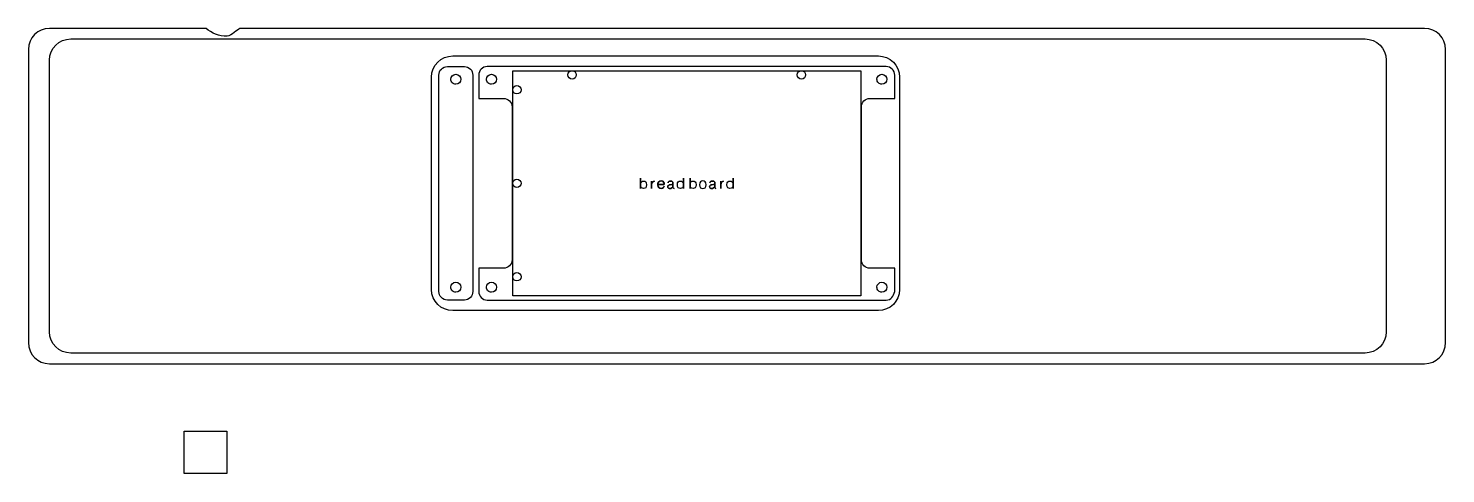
# Model space of a CAD drawing. Extents: x 76 to 410, y 125 to 230.
import ezdxf

# ---------------------------------------------------------------- set-up
doc = ezdxf.new("R2010")
doc.units = 0
doc.layers.add('Layer_1', color=7, linetype='CONTINUOUS')

msp = doc.modelspace()

# ---------------------------------------------------------------- linework, layer by layer
at = {"layer": 'Layer_1', "color": 7}
for p, q in [((117.695486, 229.811171), (80.794931, 229.811171)), ((404.794861, 229.811171), (125.615347, 229.811171)), ((75.794306, 224.810546), (75.794306, 155.807212)), ((409.795472, 155.807212), (409.795472, 224.810546)), ((174.540039, 220.808832), (178.540039, 220.808832)), ((174.540039, 220.808832), (174.540039, 220.808832)), ((175.794089, 223.308878), (276.110085, 223.308878)), ((175.794089, 223.308878), (175.794089, 223.308878)), ((277.949575, 220.807859), (183.949919, 220.807859)), ((170.794087, 168.308881), (170.794087, 218.308877)), ((172.54004, 167.808828), (172.54004, 218.808831)), ((176.540041, 218.992545), (176.540041, 218.992545)), ((180.540041, 218.808831), (180.540041, 167.808828)), ((181.947905, 218.805845), (181.947905, 213.311331)), ((184.952101, 218.992585), (184.952101, 218.992585)), ((276.952044, 218.992585), (276.952044, 218.992585)), ((279.951589, 213.311331), (279.951589, 218.805845)), ((281.110086, 218.308877), (281.110086, 168.308881)), ((181.947905, 213.311331), (187.782976, 213.311331)), ((189.78499, 211.309317), (189.78499, 175.308345)), ((272.114504, 175.308345), (272.114504, 211.309317)), ((274.116518, 213.311331), (279.951589, 213.311331)), ((220.048576, 194.541735), (220.048576, 192.089789)), ((220.048576, 192.089789), (220.048576, 194.541735)), ((222.678111, 192.089789), (222.678111, 193.827149)), ((222.678111, 193.827149), (222.678111, 192.089789)), ((230.187356, 194.538349), (230.187356, 192.089789)), ((230.187356, 192.089789), (230.187356, 194.538349)), ((231.736544, 194.541735), (231.736544, 192.089789)), ((231.736544, 192.089789), (231.736544, 194.541735)), ((238.983057, 192.089789), (238.983057, 193.827149)), ((238.983057, 193.827149), (238.983057, 192.089789)), ((241.862096, 194.538349), (241.862096, 192.089789)), ((241.862096, 192.089789), (241.862096, 194.538349)), ((224.124587, 193.017735), (225.638427, 193.017735)), ((225.638427, 193.017735), (224.124587, 193.017735)), ((227.708739, 192.309922), (227.708739, 193.424135)), ((227.708739, 193.424135), (227.708739, 192.309922)), ((237.564467, 192.309922), (237.564467, 193.424135)), ((237.564467, 193.424135), (237.564467, 192.309922)), ((187.782976, 173.306331), (181.947905, 173.306331)), ((181.947905, 173.306331), (181.947905, 167.811817)), ((279.951589, 173.306331), (274.116518, 173.306331)), ((279.951589, 167.811817), (279.951589, 173.306331)), ((176.540041, 169.992539), (176.540041, 169.992539)), ((184.952101, 169.992579), (184.952101, 169.992579)), ((276.952044, 169.992579), (276.952044, 169.992579)), ((178.540039, 165.808829), (174.540039, 165.808829)), ((183.949919, 165.809803), (277.949575, 165.809803)), ((276.110085, 163.308879), (175.794089, 163.308879)), ((80.794931, 150.806587), (404.794861, 150.806587)), ((112.552545, 134.903424), (122.552545, 134.903424)), ((112.552545, 124.903424), (112.552545, 134.903424)), ((122.552545, 134.903424), (122.552545, 124.903424)), ((122.552545, 124.903424), (112.552545, 124.903424))]:
    msp.add_line(p, q, dxfattribs=at)
at = {"layer": 'Layer_1', "color": 1}
for p, q in [((85.794302, 227.308878), (390.794296, 227.308878)), ((85.794302, 227.308878), (85.794302, 227.308878)), ((80.794301, 158.308884), (80.794301, 222.30888)), ((395.794286, 222.30888), (395.794286, 158.308884)), ((189.955333, 219.80562), (271.955333, 219.80562)), ((189.955333, 166.805613), (189.955333, 219.80562)), ((204.919187, 218.833869), (204.919187, 218.833869)), ((258.962719, 218.833869), (258.962719, 218.833869)), ((271.955333, 219.80562), (271.955333, 166.805613)), ((191.912691, 215.33387), (191.912691, 215.33387)), ((191.912691, 193.305607), (191.912691, 193.305607)), ((191.912691, 171.283864), (191.912691, 171.283864)), ((271.955333, 166.805613), (189.955333, 166.805613)), ((390.794296, 153.308883), (85.794302, 153.308883))]:
    msp.add_line(p, q, dxfattribs=at)
at = {"layer": 'Layer_1', "color": 7}
for points in [[(80.794931, 229.811171), (78.024931, 229.811171), (75.794306, 227.580546), (75.794306, 224.810546)], [(122.655415, 227.976726), (120.755009, 227.88013), (118.949351, 228.687232), (117.695486, 229.811171)], [(125.615347, 229.811171), (125.109311, 229.530264), (123.687092, 228.029166), (122.655415, 227.976726)], [(409.795472, 224.810546), (409.795472, 227.580546), (407.564872, 229.811171), (404.794861, 229.811171)], [(170.794087, 218.308877), (170.794087, 221.078879), (173.024089, 223.308878), (175.794089, 223.308878)], [(172.54004, 218.808831), (172.54004, 219.916832), (173.43204, 220.808832), (174.540039, 220.808832)], [(178.540039, 220.808832), (179.648041, 220.808832), (180.540041, 219.916832), (180.540041, 218.808831)], [(183.949919, 220.807859), (182.84192, 220.807859), (181.947905, 219.913843), (181.947905, 218.805845)], [(276.110085, 223.308878), (278.880085, 223.308878), (281.110086, 221.078879), (281.110086, 218.308877)], [(279.951589, 218.805845), (279.951589, 219.913843), (279.057574, 220.807859), (277.949575, 220.807859)], [(175.356328, 217.808835), (175.356329, 218.462581), (175.886295, 218.992546), (176.540041, 218.992545)], [(175.703029, 216.971823), (175.48104, 217.193812), (175.356328, 217.494894), (175.356328, 217.808835)], [(176.540041, 218.992545), (177.193786, 218.992544), (177.723751, 218.46258), (177.723752, 217.808835)], [(177.723752, 217.808835), (177.723753, 217.155089), (177.193788, 216.625122), (176.540041, 216.625121)], [(184.115089, 216.971863), (183.893099, 217.193852), (183.768387, 217.494935), (183.768388, 217.808875)], [(183.768388, 217.808875), (183.768388, 218.462621), (184.298355, 218.992586), (184.952101, 218.992585)], [(184.952101, 218.992585), (185.605846, 218.992585), (186.135811, 218.46262), (186.135812, 217.808875)], [(186.135812, 217.808875), (186.135812, 217.155129), (185.605847, 216.625162), (184.952101, 216.625162)], [(276.115032, 216.971863), (275.893042, 217.193852), (275.76833, 217.494935), (275.768331, 217.808875)], [(275.768331, 217.808875), (275.768331, 218.462621), (276.298298, 218.992586), (276.952044, 218.992585)], [(276.952044, 218.992585), (277.605789, 218.992585), (278.135754, 218.46262), (278.135755, 217.808875)], [(278.135755, 217.808875), (278.135755, 217.155129), (277.60579, 216.625162), (276.952044, 216.625162)], [(176.540041, 216.625121), (176.226101, 216.625121), (175.925019, 216.749833), (175.703029, 216.971823)], [(184.952101, 216.625162), (184.638161, 216.625161), (184.337078, 216.749873), (184.115089, 216.971863)], [(276.952044, 216.625162), (276.638104, 216.625161), (276.337021, 216.749873), (276.115032, 216.971863)], [(187.782976, 213.311331), (188.890981, 213.311331), (189.78499, 212.417316), (189.78499, 211.309317)], [(272.114504, 211.309317), (272.114504, 212.417316), (273.008513, 213.311331), (274.116518, 213.311331)], [(220.048576, 192.963549), (220.048576, 193.644269), (220.370309, 193.837309), (220.766549, 193.837309)], [(220.048576, 192.963549), (220.048576, 193.644269), (220.370309, 193.837309), (220.766549, 193.837309)], [(220.766549, 193.837309), (221.162789, 193.837309), (221.484522, 193.644269), (221.484522, 192.963549)], [(220.766549, 193.837309), (221.162789, 193.837309), (221.484522, 193.644269), (221.484522, 192.963549)], [(222.678111, 192.977095), (222.667951, 193.366562), (223.026937, 193.830535), (223.341897, 193.827149)], [(223.341897, 193.827149), (223.026937, 193.830535), (222.667951, 193.366562), (222.678111, 192.977095)], [(224.950934, 193.874562), (224.415841, 193.874562), (224.121201, 193.508802), (224.121201, 192.950002)], [(224.121201, 192.950002), (224.121201, 193.508802), (224.415841, 193.874562), (224.950934, 193.874562)], [(225.638427, 193.017735), (225.638427, 193.393655), (225.489414, 193.874562), (224.950934, 193.874562)], [(224.950934, 193.874562), (225.489414, 193.874562), (225.638427, 193.393655), (225.638427, 193.017735)], [(227.180419, 193.837309), (226.723219, 193.837309), (226.553886, 193.630722), (226.553886, 193.417362)], [(226.553886, 193.417362), (226.553886, 193.630722), (226.723219, 193.837309), (227.180419, 193.837309)], [(227.708739, 193.424135), (227.708739, 193.566375), (227.637619, 193.837309), (227.180419, 193.837309)], [(227.180419, 193.837309), (227.637619, 193.837309), (227.708739, 193.566375), (227.708739, 193.424135)], [(228.751409, 192.963549), (228.751409, 193.640882), (229.073142, 193.837309), (229.465996, 193.837309)], [(228.751409, 192.963549), (228.751409, 193.640882), (229.073142, 193.837309), (229.465996, 193.837309)], [(229.465996, 193.837309), (229.858849, 193.837309), (230.183969, 193.640882), (230.183969, 192.963549)], [(229.465996, 193.837309), (229.858849, 193.837309), (230.183969, 193.640882), (230.183969, 192.963549)], [(231.736544, 192.963549), (231.736544, 193.644269), (232.058277, 193.837309), (232.454517, 193.837309)], [(231.736544, 192.963549), (231.736544, 193.644269), (232.058277, 193.837309), (232.454517, 193.837309)], [(232.454517, 193.837309), (232.850757, 193.837309), (233.172491, 193.644269), (233.172491, 192.963549)], [(232.454517, 193.837309), (232.850757, 193.837309), (233.172491, 193.644269), (233.172491, 192.963549)], [(234.758932, 193.861015), (234.338986, 193.861015), (233.990159, 193.661202), (233.990159, 192.977095)], [(234.758932, 193.861015), (234.338986, 193.861015), (233.990159, 193.661202), (233.990159, 192.977095)], [(235.527706, 192.977095), (235.527706, 193.661202), (235.182266, 193.861015), (234.758932, 193.861015)], [(235.527706, 192.977095), (235.527706, 193.661202), (235.182266, 193.861015), (234.758932, 193.861015)], [(237.036147, 193.837309), (236.578949, 193.837309), (236.409613, 193.630722), (236.409613, 193.417362)], [(236.409613, 193.417362), (236.409613, 193.630722), (236.578949, 193.837309), (237.036147, 193.837309)], [(237.564467, 193.424135), (237.564467, 193.566375), (237.493347, 193.837309), (237.036147, 193.837309)], [(237.036147, 193.837309), (237.493347, 193.837309), (237.564467, 193.566375), (237.564467, 193.424135)], [(238.983057, 192.977095), (238.972897, 193.366562), (239.331886, 193.830535), (239.646843, 193.827149)], [(239.646843, 193.827149), (239.331886, 193.830535), (238.972897, 193.366562), (238.983057, 192.977095)], [(240.426149, 192.963549), (240.426149, 193.640882), (240.747882, 193.837309), (241.140736, 193.837309)], [(240.426149, 192.963549), (240.426149, 193.640882), (240.747882, 193.837309), (241.140736, 193.837309)], [(241.140736, 193.837309), (241.533589, 193.837309), (241.858709, 193.640882), (241.858709, 192.963549)], [(241.140736, 193.837309), (241.533589, 193.837309), (241.858709, 193.640882), (241.858709, 192.963549)], [(220.766549, 192.089789), (220.370309, 192.089789), (220.048576, 192.286215), (220.048576, 192.963549)], [(220.766549, 192.089789), (220.370309, 192.089789), (220.048576, 192.286215), (220.048576, 192.963549)], [(221.484522, 192.963549), (221.484522, 192.286215), (221.162789, 192.089789), (220.766549, 192.089789)], [(221.484522, 192.963549), (221.484522, 192.286215), (221.162789, 192.089789), (220.766549, 192.089789)], [(224.121201, 192.950002), (224.121201, 192.387815), (224.500507, 192.089789), (224.950934, 192.103335)], [(224.950934, 192.103335), (224.500507, 192.089789), (224.121201, 192.387815), (224.121201, 192.950002)], [(224.950934, 192.103335), (225.404747, 192.116882), (225.601174, 192.469095), (225.624881, 192.594402)], [(225.624881, 192.594402), (225.601174, 192.469095), (225.404747, 192.116882), (224.950934, 192.103335)], [(226.475992, 192.479255), (226.475992, 192.794215), (226.665646, 192.926295), (227.024632, 192.960162)], [(227.024632, 192.960162), (226.665646, 192.926295), (226.475992, 192.794215), (226.475992, 192.479255)], [(226.980606, 192.069469), (226.699512, 192.079629), (226.475992, 192.167682), (226.475992, 192.479255)], [(226.475992, 192.479255), (226.475992, 192.167682), (226.699512, 192.079629), (226.980606, 192.069469)], [(227.708739, 192.533442), (227.607139, 192.387815), (227.258312, 192.059309), (226.980606, 192.069469)], [(226.980606, 192.069469), (227.258312, 192.059309), (227.607139, 192.387815), (227.708739, 192.533442)], [(227.024632, 192.960162), (227.380232, 192.994029), (227.539406, 193.048215), (227.708739, 193.095629)], [(227.708739, 193.095629), (227.539406, 193.048215), (227.380232, 192.994029), (227.024632, 192.960162)], [(227.949192, 192.089789), (227.949192, 192.089789), (227.708739, 192.106722), (227.708739, 192.309922)], [(227.708739, 192.309922), (227.708739, 192.106722), (227.949192, 192.089789), (227.949192, 192.089789)], [(229.465996, 192.089789), (229.073142, 192.089789), (228.751409, 192.286215), (228.751409, 192.963549)], [(229.465996, 192.089789), (229.073142, 192.089789), (228.751409, 192.286215), (228.751409, 192.963549)], [(230.183969, 192.963549), (230.183969, 192.286215), (229.858849, 192.089789), (229.465996, 192.089789)], [(230.183969, 192.963549), (230.183969, 192.286215), (229.858849, 192.089789), (229.465996, 192.089789)], [(232.454517, 192.089789), (232.058277, 192.089789), (231.736544, 192.286215), (231.736544, 192.963549)], [(232.454517, 192.089789), (232.058277, 192.089789), (231.736544, 192.286215), (231.736544, 192.963549)], [(233.172491, 192.963549), (233.172491, 192.286215), (232.850757, 192.089789), (232.454517, 192.089789)], [(233.172491, 192.963549), (233.172491, 192.286215), (232.850757, 192.089789), (232.454517, 192.089789)], [(233.990159, 192.977095), (233.990159, 192.289602), (234.338986, 192.089789), (234.758932, 192.089789)], [(233.990159, 192.977095), (233.990159, 192.289602), (234.338986, 192.089789), (234.758932, 192.089789)], [(234.758932, 192.089789), (235.182266, 192.089789), (235.527706, 192.289602), (235.527706, 192.977095)], [(234.758932, 192.089789), (235.182266, 192.089789), (235.527706, 192.289602), (235.527706, 192.977095)], [(236.33172, 192.479255), (236.33172, 192.794215), (236.521376, 192.926295), (236.88036, 192.960162)], [(236.88036, 192.960162), (236.521376, 192.926295), (236.33172, 192.794215), (236.33172, 192.479255)], [(236.836333, 192.069469), (236.555243, 192.079629), (236.33172, 192.167682), (236.33172, 192.479255)], [(236.33172, 192.479255), (236.33172, 192.167682), (236.555243, 192.079629), (236.836333, 192.069469)], [(237.564467, 192.533442), (237.462867, 192.387815), (237.11404, 192.059309), (236.836333, 192.069469)], [(236.836333, 192.069469), (237.11404, 192.059309), (237.462867, 192.387815), (237.564467, 192.533442)], [(236.88036, 192.960162), (237.23596, 192.994029), (237.395133, 193.048215), (237.564467, 193.095629)], [(237.564467, 193.095629), (237.395133, 193.048215), (237.23596, 192.994029), (236.88036, 192.960162)], [(237.80492, 192.089789), (237.80492, 192.089789), (237.564467, 192.106722), (237.564467, 192.309922)], [(237.564467, 192.309922), (237.564467, 192.106722), (237.80492, 192.089789), (237.80492, 192.089789)], [(241.140736, 192.089789), (240.747882, 192.089789), (240.426149, 192.286215), (240.426149, 192.963549)], [(241.140736, 192.089789), (240.747882, 192.089789), (240.426149, 192.286215), (240.426149, 192.963549)], [(241.858709, 192.963549), (241.858709, 192.286215), (241.533589, 192.089789), (241.140736, 192.089789)], [(241.858709, 192.963549), (241.858709, 192.286215), (241.533589, 192.089789), (241.140736, 192.089789)], [(189.78499, 175.308345), (189.78499, 174.200343), (188.890981, 173.306331), (187.782976, 173.306331)], [(274.116518, 173.306331), (273.008513, 173.306331), (272.114504, 174.200343), (272.114504, 175.308345)], [(175.794089, 163.308879), (173.024089, 163.308879), (170.794087, 165.538881), (170.794087, 168.308881)], [(174.540039, 165.808829), (173.43204, 165.808829), (172.54004, 166.700829), (172.54004, 167.808828)], [(175.356328, 168.808828), (175.356329, 169.462574), (175.886295, 169.99254), (176.540041, 169.992539)], [(175.703029, 167.971816), (175.48104, 168.193806), (175.356328, 168.494888), (175.356328, 168.808828)], [(176.540041, 167.625115), (176.226101, 167.625115), (175.925019, 167.749827), (175.703029, 167.971816)], [(176.540041, 169.992539), (177.193786, 169.992538), (177.723751, 169.462573), (177.723752, 168.808828)], [(177.723752, 168.808828), (177.723753, 168.155082), (177.193788, 167.625116), (176.540041, 167.625115)], [(180.540041, 167.808828), (180.540041, 166.700829), (179.648041, 165.808829), (178.540039, 165.808829)], [(181.947905, 167.811817), (181.947905, 166.703818), (182.84192, 165.809803), (183.949919, 165.809803)], [(184.115089, 167.971856), (183.893099, 168.193846), (183.768387, 168.494928), (183.768388, 168.808868)], [(183.768388, 168.808868), (183.768388, 169.462614), (184.298355, 169.99258), (184.952101, 169.992579)], [(184.952101, 167.625155), (184.638161, 167.625155), (184.337078, 167.749867), (184.115089, 167.971856)], [(184.952101, 169.992579), (185.605846, 169.992578), (186.135811, 169.462613), (186.135812, 168.808868)], [(186.135812, 168.808868), (186.135812, 168.155123), (185.605847, 167.625156), (184.952101, 167.625155)], [(276.115032, 167.971856), (275.893042, 168.193846), (275.76833, 168.494928), (275.768331, 168.808868)], [(275.768331, 168.808868), (275.768331, 169.462614), (276.298298, 169.99258), (276.952044, 169.992579)], [(281.110086, 168.308881), (281.110086, 165.538881), (278.880085, 163.308879), (276.110085, 163.308879)], [(276.952044, 167.625155), (276.638104, 167.625155), (276.337021, 167.749867), (276.115032, 167.971856)], [(276.952044, 169.992579), (277.605789, 169.992578), (278.135754, 169.462613), (278.135755, 168.808868)], [(278.135755, 168.808868), (278.135755, 168.155123), (277.60579, 167.625156), (276.952044, 167.625155)], [(277.949575, 165.809803), (279.057574, 165.809803), (279.753193, 166.721725), (279.951589, 167.811817)], [(75.794306, 155.807212), (75.794306, 153.037213), (78.024931, 150.806587), (80.794931, 150.806587)], [(404.794861, 150.806587), (407.564872, 150.806587), (409.795472, 153.037213), (409.795472, 155.807212)]]:
    msp.add_open_spline(points, degree=3, dxfattribs=at)
at = {"layer": 'Layer_1', "color": 1}
for points in [[(80.794301, 222.30888), (80.794301, 225.07888), (83.024303, 227.308878), (85.794302, 227.308878)], [(390.794296, 227.308878), (393.564308, 227.308878), (395.794286, 225.07888), (395.794286, 222.30888)], [(202.947947, 218.833869), (202.947947, 219.378219), (203.389224, 219.819501), (203.933567, 219.819501)], [(203.933567, 217.848254), (203.389224, 217.848254), (202.947947, 218.289536), (202.947947, 218.833869)], [(203.933567, 219.819501), (204.47791, 219.819501), (204.919187, 219.378219), (204.919187, 218.833869)], [(204.919187, 218.833869), (204.919187, 218.289536), (204.47791, 217.848254), (203.933567, 217.848254)], [(256.991479, 218.833869), (256.991479, 219.378219), (257.432756, 219.819501), (257.977099, 219.819501)], [(257.977099, 217.848254), (257.432756, 217.848254), (256.991479, 218.289536), (256.991479, 218.833869)], [(257.977099, 219.819501), (258.521442, 219.819501), (258.962719, 219.378219), (258.962719, 218.833869)], [(258.962719, 218.833869), (258.962719, 218.289536), (258.521442, 217.848254), (257.977099, 217.848254)], [(189.941451, 215.33387), (189.941451, 215.87822), (190.382728, 216.319501), (190.927071, 216.319501)], [(190.927071, 214.348255), (190.382728, 214.348255), (189.941451, 214.789537), (189.941451, 215.33387)], [(190.927071, 216.319501), (191.471414, 216.319501), (191.912691, 215.87822), (191.912691, 215.33387)], [(191.912691, 215.33387), (191.912691, 214.789537), (191.471414, 214.348255), (190.927071, 214.348255)], [(189.941451, 193.305607), (189.941451, 193.849957), (190.382728, 194.291239), (190.927071, 194.291239)], [(190.927071, 194.291239), (191.471414, 194.291239), (191.912691, 193.849957), (191.912691, 193.305607)], [(190.927071, 192.319992), (190.382728, 192.319992), (189.941451, 192.761274), (189.941451, 193.305607)], [(191.912691, 193.305607), (191.912691, 192.761274), (191.471414, 192.319992), (190.927071, 192.319992)], [(189.941451, 171.283864), (189.941451, 171.828213), (190.382728, 172.269495), (190.927071, 172.269495)], [(190.927071, 170.298249), (190.382728, 170.298249), (189.941451, 170.73953), (189.941451, 171.283864)], [(190.927071, 172.269495), (191.471414, 172.269495), (191.912691, 171.828213), (191.912691, 171.283864)], [(191.912691, 171.283864), (191.912691, 170.73953), (191.471414, 170.298249), (190.927071, 170.298249)], [(85.794302, 153.308883), (83.024303, 153.308883), (80.794301, 155.538884), (80.794301, 158.308884)], [(395.794286, 158.308884), (395.794286, 155.538884), (393.564308, 153.308883), (390.794296, 153.308883)]]:
    msp.add_open_spline(points, degree=3, dxfattribs=at)

doc.saveas('drawing.dxf')
